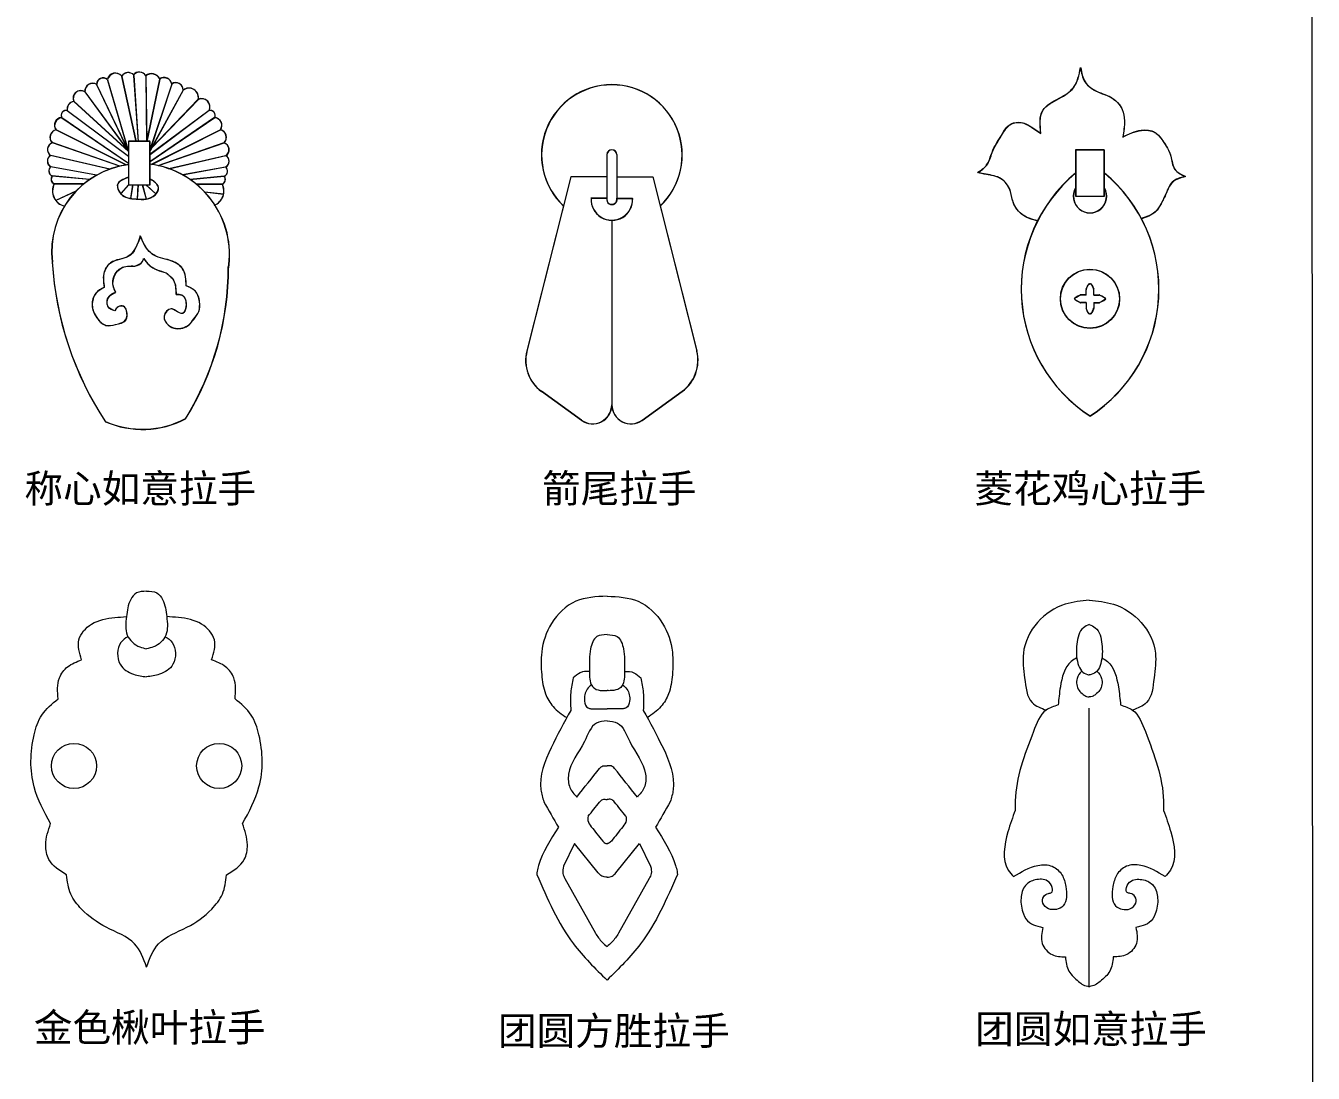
# Model space of a CAD drawing. Header units: millimetres. Extents: x -51923 to -51163, y -26833 to -26390.
# Drawn here: x -51299.8 to -51163.4, y -26721.9 to -26610.8 of the extents above; entities that cross this region are included whole.
import ezdxf

# ---------------------------------------------------------------- set-up
doc = ezdxf.new("R2010")
doc.units = ezdxf.units.MM
doc.header["$LTSCALE"] = 0.35
doc.styles.add('样式 1', font='simhei.ttf')

msp = doc.modelspace()

# ---------------------------------------------------------------- linework, layer by layer
at = {"lineweight": 5}
msp.add_line((-51163.64, -26389.6), (-51163.36, -26832.91), dxfattribs=at)
at = {"lineweight": 13}
for p, q in [((-51291.12, -26616.58), (-51288.91, -26624.16)), ((-51291.11, -26616.6), (-51288.89, -26624.18)), ((-51289.63, -26616.2), (-51288.11, -26623.12)), ((-51289.61, -26616.22), (-51288.1, -26623.13)), ((-51288.35, -26616.09), (-51287.88, -26623.12)), ((-51288.34, -26616.11), (-51287.86, -26623.13)), ((-51287.07, -26616.17), (-51286.98, -26623.12)), ((-51287.05, -26616.18), (-51286.96, -26623.13)), ((-51285.6, -26616.48), (-51286.98, -26623.12)), ((-51285.59, -26616.5), (-51286.96, -26623.13)), ((-51293.53, -26617.82), (-51288.91, -26624.13)), ((-51293.52, -26617.83), (-51288.89, -26624.15)), ((-51292.28, -26617.04), (-51288.91, -26624.13)), ((-51292.27, -26617.06), (-51288.89, -26624.15)), ((-51284.31, -26617.01), (-51286.62, -26623.97)), ((-51283.11, -26617.66), (-51286.62, -26624.08)), ((-51284.3, -26617.02), (-51286.61, -26623.98)), ((-51283.1, -26617.67), (-51286.61, -26624.09)), ((-51294.69, -26618.84), (-51288.91, -26624.13)), ((-51294.68, -26618.86), (-51288.89, -26624.15)), ((-51281.51, -26618.61), (-51286.46, -26623.78)), ((-51281.49, -26618.63), (-51286.45, -26623.8)), ((-51295.97, -26620.56), (-51288.91, -26625.39)), ((-51295.96, -26620.58), (-51288.89, -26625.4)), ((-51295.4, -26619.82), (-51288.91, -26624.66)), ((-51295.38, -26619.83), (-51288.89, -26624.67)), ((-51280.36, -26619.82), (-51286.62, -26624.49)), ((-51279.78, -26620.56), (-51286.62, -26625.24)), ((-51280.34, -26619.83), (-51286.61, -26624.51)), ((-51279.76, -26620.58), (-51286.61, -26625.25)), ((-51289.17, -26625.58), (-51296.59, -26621.86)), ((-51289.15, -26625.59), (-51296.57, -26621.88)), ((-51286.45, -26625.51), (-51279.17, -26621.86)), ((-51286.44, -26625.53), (-51279.15, -26621.88)), ((-51289.83, -26625.71), (-51296.98, -26623.22)), ((-51289.82, -26625.72), (-51296.96, -26623.24)), ((-51286.62, -26623.08), (-51288.91, -26623.08)), ((-51288.91, -26623.08), (-51288.91, -26627.69)), ((-51286.61, -26623.1), (-51288.89, -26623.1)), ((-51288.89, -26623.1), (-51288.89, -26627.71)), ((-51286.62, -26627.69), (-51286.62, -26623.08)), ((-51286.61, -26627.71), (-51286.61, -26623.1)), ((-51285.74, -26625.64), (-51278.77, -26623.22)), ((-51285.72, -26625.66), (-51278.76, -26623.24)), ((-51290.9, -26626.02), (-51297.15, -26624.57)), ((-51290.88, -26626.04), (-51297.13, -26624.59)), ((-51286.6, -26623.91), (-51286.62, -26623.93)), ((-51286.59, -26623.93), (-51286.61, -26623.95)), ((-51284.62, -26625.97), (-51278.61, -26624.57)), ((-51284.61, -26625.98), (-51278.59, -26624.59)), ((-51238.22, -26624.48), (-51238.22, -26629.1)), ((-51238.2, -26624.5), (-51238.2, -26629.13)), ((-51237.17, -26624.48), (-51237.17, -26629.1)), ((-51237.15, -26624.5), (-51237.15, -26629.13)), ((-51185.5, -26623.99), (-51188.55, -26623.99)), ((-51188.55, -26623.99), (-51188.55, -26628.89)), ((-51185.48, -26624.01), (-51188.53, -26624.01)), ((-51188.53, -26624.01), (-51188.53, -26628.91)), ((-51185.5, -26628.89), (-51185.5, -26623.99)), ((-51185.48, -26628.91), (-51185.48, -26624.01)), ((-51292.29, -26626.66), (-51297.12, -26625.77)), ((-51292.28, -26626.68), (-51297.11, -26625.79)), ((-51283.19, -26626.61), (-51278.63, -26625.77)), ((-51283.18, -26626.63), (-51278.61, -26625.79)), ((-51293.03, -26627.12), (-51296.98, -26626.75)), ((-51293.02, -26627.14), (-51296.97, -26626.77)), ((-51293.65, -26627.59), (-51296.77, -26627.59)), ((-51293.63, -26627.61), (-51296.76, -26627.61)), ((-51288.89, -26627.69), (-51289.69, -26628.61)), ((-51288.87, -26627.71), (-51289.68, -26628.62)), ((-51288.91, -26627.69), (-51286.62, -26627.69)), ((-51288.89, -26627.71), (-51286.61, -26627.71)), ((-51288.46, -26627.69), (-51288.68, -26629.13)), ((-51288.45, -26627.71), (-51288.67, -26629.15)), ((-51287.9, -26627.69), (-51287.98, -26629.2)), ((-51287.88, -26627.71), (-51287.96, -26629.22)), ((-51287.43, -26627.69), (-51287.02, -26629.19)), ((-51287.41, -26627.71), (-51287.01, -26629.2)), ((-51287.05, -26627.69), (-51286, -26628.65)), ((-51287.03, -26627.71), (-51285.98, -26628.67)), ((-51282.41, -26627.1), (-51278.77, -26626.75)), ((-51282.39, -26627.11), (-51278.75, -26626.77)), ((-51281.75, -26627.59), (-51278.98, -26627.59)), ((-51281.73, -26627.61), (-51278.96, -26627.61)), ((-51242.03, -26626.83), (-51246.69, -26645.3)), ((-51242.01, -26626.85), (-51246.68, -26645.32)), ((-51238.22, -26626.83), (-51242.03, -26626.83)), ((-51238.2, -26626.85), (-51242.01, -26626.85)), ((-51237.17, -26626.83), (-51233.35, -26626.83)), ((-51237.15, -26626.85), (-51233.33, -26626.85)), ((-51233.35, -26626.83), (-51228.69, -26645.3)), ((-51233.33, -26626.85), (-51228.67, -26645.32)), ((-51294.46, -26628.35), (-51296.61, -26629.35)), ((-51294.45, -26628.37), (-51296.59, -26629.36)), ((-51278.83, -26628.69), (-51280.82, -26628.46)), ((-51278.82, -26628.7), (-51280.8, -26628.48)), ((-51238.22, -26629.1), (-51239.89, -26629.1)), ((-51238.2, -26629.13), (-51239.87, -26629.13)), ((-51237.17, -26629.1), (-51235.49, -26629.1)), ((-51237.15, -26629.13), (-51235.47, -26629.13)), ((-51188.55, -26628.89), (-51185.5, -26628.89)), ((-51188.53, -26628.91), (-51185.48, -26628.91)), ((-51237.69, -26631.44), (-51237.69, -26651)), ((-51237.67, -26631.46), (-51237.67, -26651.02)), ((-51187.43, -26639.36), (-51188, -26639.36)), ((-51187.41, -26639.38), (-51187.98, -26639.38)), ((-51187.43, -26639.36), (-51187.43, -26638.79)), ((-51187.41, -26639.38), (-51187.41, -26638.81)), ((-51186.62, -26639.36), (-51186.62, -26638.79)), ((-51186.62, -26639.36), (-51186.06, -26639.36)), ((-51186.6, -26639.38), (-51186.6, -26638.81)), ((-51186.6, -26639.38), (-51186.04, -26639.38)), ((-51187.43, -26640.17), (-51188, -26640.17)), ((-51187.41, -26640.19), (-51187.98, -26640.19)), ((-51187.43, -26640.17), (-51187.43, -26640.73)), ((-51187.41, -26640.19), (-51187.41, -26640.75)), ((-51186.62, -26640.17), (-51186.06, -26640.17)), ((-51186.62, -26640.17), (-51186.62, -26640.73)), ((-51186.6, -26640.19), (-51186.04, -26640.19)), ((-51186.6, -26640.19), (-51186.6, -26640.75)), ((-51240.9, -26652.64), (-51245.14, -26649.58)), ((-51240.88, -26652.66), (-51245.12, -26649.6)), ((-51234.48, -26652.64), (-51230.24, -26649.58)), ((-51234.46, -26652.66), (-51230.22, -26649.6)), ((-51239.89, -26683.22), (-51238.19, -26683.22)), ((-51236.49, -26683.22), (-51238.19, -26683.22)), ((-51187.09, -26712.69), (-51187.09, -26683.18))]:
    msp.add_line(p, q, dxfattribs=at)
for points in [[(-51239.13, -26700.62), (-51241.64, -26697.52), (-51242.81, -26699.92)], [(-51237.25, -26700.62), (-51234.74, -26697.52), (-51233.57, -26699.92)], [(-51242.65, -26701.23), (-51239.42, -26707.02)], [(-51233.73, -26701.23), (-51236.96, -26707.02)]]:
    msp.add_lwpolyline(points, dxfattribs=at)
for centre, radius in [((-51187.03, -26639.76), 3.13), ((-51187.01, -26639.78), 3.13), ((-51294.67, -26689.29), 2.39), ((-51279.29, -26689.29), 2.39)]:
    msp.add_circle(centre, radius, dxfattribs=at)
for centre, radius, start, end in [((-51291.59, -26617.05), 0.697, 48.5311, 177.5213), ((-51291.57, -26617.07), 0.697, 48.5311, 177.5213), ((-51290.29, -26616.71), 0.862, 39.9987, 167.3008), ((-51290.27, -26616.73), 0.862, 39.9987, 167.3008), ((-51288.94, -26616.6), 0.811, 42.8422, 147.1424), ((-51288.93, -26616.61), 0.811, 42.8422, 147.1424), ((-51287.75, -26616.52), 0.788, 30.6838, 141.7002), ((-51287.73, -26616.54), 0.788, 30.6838, 141.7002), ((-51286.46, -26616.87), 0.963, 26.8847, 128.8227), ((-51286.45, -26616.89), 0.963, 26.8847, 128.8227), ((-51285.16, -26617.18), 0.867, 12.4481, 120.7453), ((-51285.15, -26617.2), 0.867, 12.4481, 120.7453), ((-51283.88, -26617.62), 0.764, 357.913, 124.4433), ((-51283.87, -26617.64), 0.764, 357.913, 124.4433), ((-51293.96, -26618.5), 0.807, 58.0515, 204.9005), ((-51293.95, -26618.52), 0.807, 58.0515, 204.9005), ((-51292.68, -26617.77), 0.85, 61.6959, 181.8833), ((-51292.67, -26617.79), 0.85, 61.6959, 181.8833), ((-51282.49, -26618.43), 0.996, 349.5476, 128.8748), ((-51282.47, -26618.45), 0.996, 349.5476, 128.8748), ((-51237.69, -26624.52), 7.45, 313.4327, 226.5673), ((-51237.67, -26624.54), 7.45, 313.4327, 226.5673), ((-51294.57, -26619.67), 0.837, 98.3889, 190.1304), ((-51294.56, -26619.69), 0.837, 98.3889, 190.1304), ((-51281.17, -26619.44), 0.895, 335.2121, 112.2508), ((-51281.15, -26619.46), 0.895, 335.2121, 112.2508), ((-51295.92, -26621.38), 0.822, 93.9628, 215.6572), ((-51295.9, -26621.4), 0.822, 93.9628, 215.6572), ((-51295.51, -26620.32), 0.521, 77.1514, 207.1009), ((-51295.5, -26620.34), 0.521, 77.1514, 207.1009), ((-51280.24, -26620.32), 0.521, 332.8991, 102.8486), ((-51280.23, -26620.34), 0.521, 332.8991, 102.8486), ((-51279.83, -26621.38), 0.822, 324.3428, 86.0372), ((-51279.82, -26621.4), 0.822, 324.3428, 86.0372), ((-51296.41, -26622.65), 0.805, 102.3642, 225.5449), ((-51296.4, -26622.66), 0.805, 102.3642, 225.5449), ((-51279.34, -26622.65), 0.805, 314.4551, 77.6358), ((-51279.32, -26622.66), 0.805, 314.4551, 77.6358), ((-51296.73, -26623.94), 0.756, 108.7042, 237.0126), ((-51296.72, -26623.95), 0.756, 108.7042, 237.0126), ((-51279, -26623.95), 0.756, 302.9874, 71.2958), ((-51278.99, -26623.97), 0.756, 302.9874, 71.2958), ((-51296.82, -26625.16), 0.675, 118.5704, 243.5497), ((-51296.81, -26625.18), 0.675, 118.5704, 243.5497), ((-51278.91, -26625.18), 0.675, 296.4503, 61.4296), ((-51278.9, -26625.2), 0.675, 296.4503, 61.4296), ((-51237.69, -26624.5), 0.526, 3.0544, 176.9456), ((-51237.67, -26624.52), 0.526, 3.0544, 176.9456), ((-51296.75, -26626.22), 0.584, 129.8062, 246.3606), ((-51296.74, -26626.23), 0.584, 129.8062, 246.3606), ((-51287.72, -26634.79), 9.32, 97.3373, 186.6541), ((-51287.7, -26634.8), 9.32, 97.3373, 186.6541), ((-51287.88, -26635.09), 9.68, 350.826, 82.5604), ((-51287.86, -26635.1), 9.68, 350.826, 82.5604), ((-51278.99, -26626.23), 0.584, 293.6394, 50.1938), ((-51278.97, -26626.25), 0.584, 293.6394, 50.1938), ((-51296.54, -26627.09), 0.558, 143.3835, 244.6839), ((-51296.52, -26627.1), 0.558, 143.3835, 244.6839), ((-51295.32, -26628.34), 1.64, 152.8753, 257.3472), ((-51295.3, -26628.35), 1.64, 152.8753, 257.3472), ((-51280.43, -26628.34), 1.64, 292.4684, 27.1247), ((-51280.42, -26628.35), 1.64, 292.4684, 27.1247), ((-51279.2, -26627.1), 0.558, 295.3161, 36.6165), ((-51279.19, -26627.12), 0.558, 295.3161, 36.6165), ((-51178.28, -26638.75), 16.03, 129.839, 236.9776), ((-51178.27, -26638.77), 16.03, 129.839, 236.9776), ((-51195.75, -26638.75), 16.03, 303.0224, 50.161), ((-51195.74, -26638.77), 16.03, 303.0224, 50.161), ((-51237.69, -26629.24), 2.2, 176.5989, 3.4011), ((-51237.67, -26629.26), 2.2, 176.5989, 3.4011), ((-51237.69, -26629.22), 0.539, 167.1327, 12.8673), ((-51237.67, -26629.25), 0.539, 167.1327, 12.8673), ((-51187.03, -26628.89), 1.76, 149.8364, 30.1636), ((-51187.01, -26628.91), 1.76, 149.8364, 30.1636), ((-51262.42, -26633.77), 34.62, 183.4773, 213.3741), ((-51262.41, -26633.78), 34.62, 183.4773, 213.3741), ((-51308.79, -26636.47), 30.47, 328.3013, 0.1595), ((-51308.77, -26636.48), 30.47, 328.3013, 0.1595), ((-51187.23, -26638.79), 0.203, 156.2102, 180), ((-51186.83, -26638.79), 0.203, 0, 23.7898), ((-51188, -26639.56), 0.203, 90, 113.7898), ((-51187.98, -26639.58), 0.203, 90, 113.7898), ((-51187.21, -26638.81), 0.203, 156.2102, 180), ((-51186.81, -26638.81), 0.203, 0, 23.7898), ((-51186.06, -26639.56), 0.203, 66.2102, 90), ((-51186.04, -26639.58), 0.203, 66.2102, 90), ((-51188, -26639.97), 0.203, 246.2102, 270), ((-51187.98, -26639.99), 0.203, 246.2102, 270), ((-51187.23, -26640.73), 0.203, 180, 203.7898), ((-51187.21, -26640.75), 0.203, 180, 203.7898), ((-51186.83, -26640.73), 0.203, 336.2102, 0), ((-51186.81, -26640.75), 0.203, 336.2102, 0), ((-51186.06, -26639.97), 0.203, 270, 293.7898), ((-51186.04, -26639.99), 0.203, 270, 293.7898), ((-51242.77, -26646.29), 4.05, 165.8355, 234.0939), ((-51242.75, -26646.32), 4.05, 165.8355, 234.0939), ((-51232.61, -26646.29), 4.05, 305.9061, 14.1645), ((-51232.6, -26646.32), 4.05, 305.9061, 14.1645), ((-51239.72, -26651), 2.02, 234.0939, 0), ((-51239.7, -26651.02), 2.02, 234.0939, 0), ((-51235.67, -26651), 2.02, 180, 305.9061), ((-51235.65, -26651.02), 2.02, 180, 305.9061), ((-51287.42, -26643.81), 9.79, 246.3534, 297.7596), ((-51287.41, -26643.83), 9.79, 246.3534, 297.7596)]:
    msp.add_arc(centre, radius, start, end, dxfattribs=at)
for points in [[(-51192.24, -26622.22), (-51192.03, -26619.8), (-51190.29, -26618.51), (-51188.78, -26617.38), (-51188.02, -26615.26)], [(-51192.22, -26622.24), (-51192.01, -26619.82), (-51190.27, -26618.53), (-51188.76, -26617.4), (-51188, -26615.28)], [(-51188.02, -26615.26), (-51187.56, -26616.76), (-51186.18, -26617.83), (-51184.99, -26618.31), (-51184.09, -26618.97), (-51183.61, -26619.69), (-51183.37, -26620.88), (-51183.55, -26622.61)], [(-51188, -26615.28), (-51187.54, -26616.78), (-51186.17, -26617.85), (-51184.97, -26618.33), (-51184.07, -26618.99), (-51183.6, -26619.71), (-51183.36, -26620.9), (-51183.54, -26622.63)], [(-51198.92, -26626.38), (-51197.97, -26625.58), (-51197.4, -26624.25), (-51196.41, -26622.45), (-51195.36, -26621.22), (-51194.32, -26621.08), (-51193.09, -26621.65), (-51192.24, -26622.22)], [(-51198.9, -26626.4), (-51197.95, -26625.6), (-51197.38, -26624.27), (-51196.39, -26622.47), (-51195.35, -26621.24), (-51194.3, -26621.1), (-51193.07, -26621.67), (-51192.22, -26622.24)], [(-51183.55, -26622.61), (-51181.58, -26621.9), (-51180.14, -26622.13), (-51179.31, -26623.03), (-51178.47, -26624.64), (-51178.05, -26626.02), (-51176.92, -26626.8)], [(-51183.54, -26622.63), (-51181.56, -26621.92), (-51180.13, -26622.16), (-51179.29, -26623.05), (-51178.45, -26624.66), (-51178.03, -26626.04), (-51176.9, -26626.82)], [(-51192.58, -26631.51), (-51194.09, -26630.92), (-51195.17, -26629.5), (-51195.51, -26628.23), (-51196.45, -26627.04), (-51198.02, -26626.57), (-51198.92, -26626.38)], [(-51192.57, -26631.53), (-51194.07, -26630.94), (-51195.16, -26629.52), (-51195.49, -26628.25), (-51196.43, -26627.06), (-51198, -26626.59), (-51198.9, -26626.4)], [(-51288.91, -26626.88), (-51290.08, -26627.72), (-51289.71, -26628.64), (-51288.1, -26629.19), (-51286.1, -26628.76), (-51285.73, -26627.96), (-51286.19, -26627.35), (-51286.62, -26627.07)], [(-51288.89, -26626.9), (-51290.06, -26627.73), (-51289.69, -26628.66), (-51288.09, -26629.21), (-51286.08, -26628.78), (-51285.71, -26627.98), (-51286.18, -26627.36), (-51286.61, -26627.09)], [(-51176.92, -26626.8), (-51178.3, -26627.41), (-51178.96, -26628.58), (-51179.49, -26629.67), (-51180.12, -26630.56), (-51181.58, -26631.27)], [(-51176.9, -26626.82), (-51178.28, -26627.43), (-51178.94, -26628.6), (-51179.47, -26629.69), (-51180.1, -26630.58), (-51181.56, -26631.29)], [(-51287.65, -26633.11), (-51288.96, -26635.28), (-51290.79, -26635.96), (-51291.47, -26636.91), (-51291.47, -26638.54)], [(-51287.63, -26633.13), (-51288.94, -26635.3), (-51290.78, -26635.98), (-51291.46, -26636.93), (-51291.46, -26638.56)], [(-51282.79, -26638.39), (-51283.16, -26636.59), (-51284.24, -26635.79), (-51286.22, -26635.13), (-51286.69, -26634.76), (-51287.65, -26633.11)], [(-51282.78, -26638.41), (-51283.14, -26636.61), (-51284.23, -26635.81), (-51286.21, -26635.15), (-51286.68, -26634.77), (-51287.63, -26633.13)], [(-51288.24, -26636.3), (-51287.41, -26635.81), (-51287.29, -26635.49)], [(-51288.23, -26636.31), (-51287.4, -26635.83), (-51287.28, -26635.51)], [(-51287.29, -26635.49), (-51286.71, -26636.19), (-51284.92, -26637.01)], [(-51287.28, -26635.51), (-51286.7, -26636.21), (-51284.91, -26637.03)], [(-51290.26, -26639.07), (-51290.56, -26638.14), (-51289.68, -26636.51), (-51288.24, -26636.3)], [(-51290.24, -26639.09), (-51290.54, -26638.16), (-51289.67, -26636.53), (-51288.23, -26636.31)], [(-51284.92, -26637.01), (-51284.14, -26637.81), (-51283.87, -26639.28)], [(-51284.91, -26637.03), (-51284.12, -26637.82), (-51283.85, -26639.3)], [(-51291.47, -26638.54), (-51292.36, -26639.18), (-51292.75, -26640.43), (-51292.25, -26641.78), (-51291.29, -26642.58), (-51290.28, -26642.5), (-51289.2, -26642.02), (-51289.12, -26641.01), (-51289.43, -26640.56), (-51289.99, -26640.61), (-51290.36, -26641.04)], [(-51291.46, -26638.56), (-51292.34, -26639.2), (-51292.74, -26640.44), (-51292.23, -26641.8), (-51291.28, -26642.59), (-51290.27, -26642.51), (-51289.18, -26642.04), (-51289.1, -26641.03), (-51289.42, -26640.58), (-51289.98, -26640.63), (-51290.35, -26641.05)], [(-51283.87, -26639.28), (-51283.25, -26639.37), (-51282.81, -26640.6), (-51283.16, -26641.32), (-51283.89, -26641.04), (-51284.39, -26640.83), (-51285.12, -26641.61), (-51284.68, -26642.55), (-51283.91, -26642.9), (-51282.5, -26642.52), (-51282, -26641.93), (-51281.46, -26641.11), (-51281.38, -26640.07), (-51281.85, -26638.93), (-51282.79, -26638.39)], [(-51283.85, -26639.3), (-51283.23, -26639.39), (-51282.8, -26640.62), (-51283.15, -26641.33), (-51283.88, -26641.05), (-51284.37, -26640.85), (-51285.11, -26641.62), (-51284.66, -26642.57), (-51283.9, -26642.92), (-51282.48, -26642.54), (-51281.98, -26641.95), (-51281.45, -26641.12), (-51281.36, -26640.09), (-51281.83, -26638.94), (-51282.78, -26638.41)], [(-51290.36, -26641.04), (-51291.03, -26640.65), (-51290.97, -26639.53), (-51290.26, -26639.07)], [(-51290.35, -26641.05), (-51291.02, -26640.66), (-51290.95, -26639.55), (-51290.24, -26639.09)], [(-51286.99, -26670.78), (-51288.04, -26670.95), (-51288.66, -26671.65), (-51289.11, -26673.46), (-51289.02, -26675.42), (-51287.7, -26676.68), (-51286.98, -26676.86)], [(-51286.99, -26670.78), (-51285.91, -26670.95), (-51285.29, -26671.65), (-51284.85, -26673.46), (-51284.94, -26675.42), (-51286.25, -26676.68), (-51286.98, -26676.86)], [(-51238.19, -26671.3), (-51241.5, -26671.84), (-51244.08, -26674.19), (-51245.11, -26677.22), (-51245.11, -26679.63), (-51244.71, -26681.63), (-51243.9, -26683), (-51242.46, -26684.17)], [(-51238.19, -26671.3), (-51234.88, -26671.84), (-51232.3, -26674.19), (-51231.27, -26677.22), (-51231.27, -26679.63), (-51231.67, -26681.63), (-51232.48, -26683), (-51233.92, -26684.17)], [(-51187.09, -26671.71), (-51189.64, -26672.15), (-51192.58, -26674.07), (-51194.08, -26677.34), (-51193.94, -26679.96), (-51193.14, -26682.58), (-51191.65, -26683.37)], [(-51187.09, -26671.71), (-51184.53, -26672.15), (-51181.59, -26674.07), (-51180.09, -26677.34), (-51180.23, -26679.96), (-51181.03, -26682.58), (-51182.52, -26683.37)], [(-51293.86, -26678.04), (-51294.15, -26675.92), (-51292.81, -26674.26), (-51290.35, -26673.56), (-51289.11, -26673.46)], [(-51280.09, -26678.04), (-51279.8, -26675.92), (-51281.15, -26674.26), (-51283.6, -26673.56), (-51284.85, -26673.46)], [(-51296.35, -26682.18), (-51296.22, -26679.96), (-51295.35, -26678.79), (-51293.86, -26678.04)], [(-51277.61, -26682.18), (-51277.73, -26679.96), (-51278.6, -26678.79), (-51280.09, -26678.04)], [(-51241.78, -26679.96), (-51242.03, -26681.52), (-51242.03, -26683.4)], [(-51234.6, -26679.96), (-51234.35, -26681.52), (-51234.35, -26683.4)], [(-51297.15, -26695.41), (-51298.89, -26691.52), (-51298.89, -26685.99), (-51298.07, -26683.9), (-51296.35, -26682.18)], [(-51276.81, -26695.41), (-51275.07, -26691.52), (-51275.07, -26685.99), (-51275.89, -26683.9), (-51277.61, -26682.18)], [(-51242.03, -26683.4), (-51244.12, -26687.38), (-51245.2, -26691.82), (-51244.89, -26693.09)], [(-51234.35, -26683.4), (-51232.26, -26687.38), (-51231.18, -26691.82), (-51231.49, -26693.09)], [(-51190.39, -26682.83), (-51191.65, -26683.37), (-51193.02, -26685.65), (-51194.94, -26693), (-51194.94, -26694)], [(-51183.78, -26682.83), (-51182.52, -26683.37), (-51181.15, -26685.65), (-51179.23, -26693), (-51179.23, -26694)], [(-51238.19, -26684.5), (-51239.29, -26684.74), (-51240.59, -26686.71), (-51242.27, -26690.17), (-51242.12, -26691.59), (-51241.4, -26692.59)], [(-51238.19, -26684.5), (-51237.09, -26684.74), (-51235.79, -26686.71), (-51234.11, -26690.17), (-51234.26, -26691.59), (-51234.98, -26692.59)], [(-51241.4, -26692.59), (-51238.98, -26689.55)], [(-51238.98, -26689.55), (-51238.63, -26689.29), (-51238.19, -26689.29)], [(-51237.4, -26689.55), (-51237.75, -26689.29), (-51238.19, -26689.29)], [(-51234.98, -26692.59), (-51237.4, -26689.55)], [(-51244.89, -26693.09), (-51243.34, -26695.79)], [(-51238.98, -26693.12), (-51238.63, -26692.85), (-51238.19, -26692.85)], [(-51237.4, -26693.12), (-51237.75, -26692.85), (-51238.19, -26692.85)], [(-51231.49, -26693.09), (-51233.04, -26695.79)], [(-51240.19, -26694.63), (-51240.22, -26695.07), (-51239.86, -26695.73)], [(-51236.19, -26694.63), (-51236.16, -26695.07), (-51236.52, -26695.73)], [(-51194.94, -26694), (-51195.71, -26696.28), (-51195.68, -26700.33), (-51195.12, -26701.02)], [(-51179.23, -26694), (-51178.46, -26696.28), (-51178.5, -26700.33), (-51179.06, -26701.02)], [(-51295.46, -26700.84), (-51297.32, -26699.21), (-51297.67, -26697.66), (-51297.15, -26695.41)], [(-51278.5, -26700.84), (-51276.63, -26699.21), (-51276.29, -26697.66), (-51276.81, -26695.41)], [(-51243.34, -26695.79), (-51245.45, -26699.86), (-51245.61, -26700.43)], [(-51233.04, -26695.79), (-51230.93, -26699.86), (-51230.77, -26700.43)], [(-51242.81, -26699.92), (-51242.87, -26700.69), (-51242.65, -26701.23)], [(-51233.57, -26699.92), (-51233.51, -26700.69), (-51233.73, -26701.23)], [(-51195.12, -26701.02), (-51192.54, -26699.84), (-51191.01, -26699.93), (-51189.99, -26700.84), (-51189.58, -26702.07), (-51189.87, -26704.12), (-51191.4, -26704.44), (-51192.01, -26703.83), (-51191.92, -26703.13), (-51191.42, -26702.8), (-51191.1, -26702.72), (-51191.01, -26702.19), (-51191.51, -26701.49), (-51192.83, -26701.37), (-51193.86, -26701.96), (-51194.32, -26703.31), (-51194.07, -26704.98), (-51193.43, -26705.9), (-51192.54, -26706.27), (-51192.02, -26706.42)], [(-51179.06, -26701.02), (-51181.63, -26699.84), (-51183.16, -26699.93), (-51184.18, -26700.84), (-51184.59, -26702.07), (-51184.3, -26704.12), (-51182.78, -26704.44), (-51182.16, -26703.83), (-51182.25, -26703.13), (-51182.75, -26702.8), (-51183.07, -26702.72), (-51183.16, -26702.19), (-51182.66, -26701.49), (-51181.34, -26701.37), (-51180.31, -26701.96), (-51179.85, -26703.31), (-51180.11, -26704.98), (-51180.74, -26705.9), (-51181.63, -26706.27), (-51182.15, -26706.42)], [(-51286.98, -26710.62), (-51288.25, -26708.15), (-51291.26, -26706.39), (-51293.87, -26704.46), (-51295, -26702.88), (-51295.46, -26700.84)], [(-51286.98, -26710.62), (-51285.71, -26708.15), (-51282.7, -26706.39), (-51280.08, -26704.46), (-51278.95, -26702.88), (-51278.5, -26700.84)], [(-51245.61, -26700.43), (-51245.64, -26700.79)], [(-51245.64, -26700.79), (-51241.75, -26708.14), (-51238.19, -26712)], [(-51238.19, -26701.08), (-51238.74, -26700.96), (-51239.13, -26700.62)], [(-51238.19, -26701.08), (-51237.64, -26700.96), (-51237.25, -26700.62)], [(-51230.74, -26700.79), (-51234.63, -26708.14), (-51238.19, -26712)], [(-51230.77, -26700.43), (-51230.74, -26700.79)], [(-51192.02, -26706.42), (-51192.07, -26708.1), (-51191.04, -26709.29), (-51189.62, -26709.52)], [(-51182.15, -26706.42), (-51182.1, -26708.1), (-51183.13, -26709.29), (-51184.55, -26709.52)], [(-51239.42, -26707.02), (-51238.71, -26707.97), (-51238.19, -26708.43)], [(-51236.96, -26707.02), (-51237.67, -26707.97), (-51238.19, -26708.43)], [(-51189.62, -26709.52), (-51189.25, -26711.04), (-51188.22, -26712.14), (-51187.74, -26712.49), (-51187.09, -26712.69)], [(-51184.55, -26709.52), (-51184.92, -26711.04), (-51185.95, -26712.14), (-51186.44, -26712.49), (-51187.09, -26712.69)]]:
    msp.add_spline(points, degree=3, dxfattribs=at)
for points in [[(-51187.42, -26638.71), (-51187.29, -26638.42), (-51187.03, -26637.86), (-51186.77, -26638.42), (-51186.64, -26638.71)], [(-51187.4, -26638.73), (-51187.27, -26638.44), (-51187.01, -26637.88), (-51186.75, -26638.44), (-51186.62, -26638.73)], [(-51188.08, -26640.15), (-51188.37, -26640.02), (-51188.94, -26639.76), (-51188.37, -26639.5), (-51188.08, -26639.38)], [(-51188.06, -26640.17), (-51188.35, -26640.04), (-51188.92, -26639.78), (-51188.35, -26639.52), (-51188.06, -26639.4)], [(-51185.98, -26639.38), (-51185.68, -26639.5), (-51185.12, -26639.76), (-51185.68, -26640.02), (-51185.98, -26640.15)], [(-51185.96, -26639.4), (-51185.66, -26639.52), (-51185.1, -26639.78), (-51185.66, -26640.04), (-51185.96, -26640.17)], [(-51186.64, -26640.81), (-51186.77, -26641.11), (-51187.03, -26641.67), (-51187.29, -26641.11), (-51187.42, -26640.81)], [(-51186.62, -26640.84), (-51186.75, -26641.13), (-51187.01, -26641.69), (-51187.27, -26641.13), (-51187.4, -26640.84)], [(-51240.19, -26694.63), (-51239.79, -26694.13), (-51239.38, -26693.62), (-51238.98, -26693.12)], [(-51236.19, -26694.63), (-51236.59, -26694.13), (-51237, -26693.62), (-51237.4, -26693.12)], [(-51239.86, -26695.73), (-51239.46, -26696.24), (-51239.06, -26696.75), (-51238.65, -26697.25)], [(-51236.52, -26695.73), (-51236.92, -26696.24), (-51237.32, -26696.75), (-51237.73, -26697.25)]]:
    msp.add_open_spline(points, degree=3, dxfattribs=at)
for points, knots in [([(-51238.19, -26675.36), (-51238.58, -26675.38), (-51239.5, -26675.43), (-51240.12, -26677.19), (-51240.01, -26678.84), (-51240.1, -26680.35), (-51239.5, -26681.21), (-51238.79, -26681.31), (-51238.31, -26681.3), (-51238.18, -26681.29)], [0, 0, 0, 0, 0.0253246, 0.0593828, 0.1099852, 0.1470238, 0.1590568, 0.1791926, 0.1911031, 0.1911031, 0.1911031, 0.1911031]), ([(-51238.19, -26675.36), (-51237.8, -26675.38), (-51236.88, -26675.43), (-51236.26, -26677.19), (-51236.37, -26678.84), (-51236.28, -26680.35), (-51236.88, -26681.21), (-51237.59, -26681.31), (-51238.07, -26681.32), (-51238.18, -26681.29)], [0, 0, 0, 0, 0.0253246, 0.0593828, 0.1099852, 0.1470238, 0.1590568, 0.1791926, 0.1911031, 0.1911031, 0.1911031, 0.1911031]), ([(-51187.09, -26674.3), (-51187.31, -26674.4), (-51188.12, -26674.75), (-51188.52, -26676.49), (-51188.47, -26678.04), (-51188.01, -26679.23), (-51187.46, -26679.57), (-51187.16, -26679.64), (-51187.09, -26679.65)], [0, 0, 0, 0, 0.0167066, 0.0599028, 0.1077644, 0.1278494, 0.1448675, 0.1497701, 0.1497701, 0.1497701, 0.1497701]), ([(-51187.09, -26674.3), (-51186.86, -26674.4), (-51186.05, -26674.75), (-51185.65, -26676.49), (-51185.7, -26678.04), (-51186.16, -26679.23), (-51186.71, -26679.57), (-51187.02, -26679.64), (-51187.09, -26679.65)], [0, 0, 0, 0, 0.0167066, 0.0599028, 0.1077644, 0.1278494, 0.1448675, 0.1497701, 0.1497701, 0.1497701, 0.1497701]), ([(-51288.95, -26675.59), (-51289.24, -26675.75), (-51290.12, -26676.4), (-51290.19, -26678.6), (-51288.49, -26679.65), (-51287.44, -26679.79), (-51286.98, -26679.83)], [0.0187503, 0.0187503, 0.0187503, 0.0187503, 0.0419451, 0.0952765, 0.1363038, 0.1687862, 0.1687862, 0.1687862, 0.1687862]), ([(-51285.01, -26675.59), (-51284.71, -26675.75), (-51283.84, -26676.4), (-51283.77, -26678.6), (-51285.47, -26679.65), (-51286.51, -26679.79), (-51286.98, -26679.83)], [0.0187503, 0.0187503, 0.0187503, 0.0187503, 0.0419451, 0.0952765, 0.1363038, 0.1687862, 0.1687862, 0.1687862, 0.1687862]), ([(-51188.42, -26677.84), (-51188.63, -26677.96), (-51189.66, -26678.58), (-51190.18, -26680.62), (-51190.33, -26682.2), (-51190.39, -26682.83)], [0.0083611, 0.0083611, 0.0083611, 0.0083611, 0.0249855, 0.0922524, 0.137539, 0.137539, 0.137539, 0.137539]), ([(-51185.76, -26677.84), (-51185.54, -26677.96), (-51184.51, -26678.58), (-51183.99, -26680.62), (-51183.84, -26682.2), (-51183.78, -26682.83)], [0.0083611, 0.0083611, 0.0083611, 0.0083611, 0.0249855, 0.0922524, 0.137539, 0.137539, 0.137539, 0.137539]), ([(-51240.05, -26679.27), (-51240.4, -26679.26), (-51241.05, -26679.3), (-51241.54, -26679.75), (-51241.78, -26679.96)], [0.00822372, 0.00822372, 0.00822372, 0.00822372, 0.03145318, 0.05295889, 0.05295889, 0.05295889, 0.05295889]), ([(-51236.33, -26679.27), (-51235.98, -26679.26), (-51235.33, -26679.3), (-51234.84, -26679.75), (-51234.6, -26679.96)], [0.00822372, 0.00822372, 0.00822372, 0.00822372, 0.03145318, 0.05295889, 0.05295889, 0.05295889, 0.05295889]), ([(-51187.89, -26679.23), (-51188.11, -26679.47), (-51188.56, -26680.06), (-51188.38, -26681.17), (-51187.8, -26681.68), (-51187.42, -26681.93), (-51187.19, -26681.96), (-51187.09, -26681.96)], [0.00722462, 0.00722462, 0.00722462, 0.00722462, 0.02885769, 0.05860938, 0.07295642, 0.0824513, 0.08941395, 0.08941395, 0.08941395, 0.08941395]), ([(-51186.28, -26679.23), (-51186.07, -26679.47), (-51185.61, -26680.06), (-51185.79, -26681.17), (-51186.37, -26681.68), (-51186.75, -26681.93), (-51186.99, -26681.96), (-51187.09, -26681.96)], [0.00722462, 0.00722462, 0.00722462, 0.00722462, 0.02885769, 0.05860938, 0.07295642, 0.0824513, 0.08941395, 0.08941395, 0.08941395, 0.08941395]), ([(-51239.83, -26680.7), (-51240.01, -26680.83), (-51240.49, -26681.27), (-51240.7, -26682.23), (-51240.39, -26683.14), (-51240, -26683.21), (-51239.89, -26683.22)], [0.00956312, 0.00956312, 0.00956312, 0.00956312, 0.02471415, 0.05504978, 0.07359595, 0.08110563, 0.08110563, 0.08110563, 0.08110563]), ([(-51236.55, -26680.7), (-51236.37, -26680.83), (-51235.89, -26681.27), (-51235.68, -26682.23), (-51235.99, -26683.14), (-51236.38, -26683.21), (-51236.49, -26683.22)], [0.00956312, 0.00956312, 0.00956312, 0.00956312, 0.02471415, 0.05504978, 0.07359595, 0.08110563, 0.08110563, 0.08110563, 0.08110563]), ([(-51238.65, -26697.25), (-51238.54, -26697.36), (-51238.4, -26697.5), (-51238.23, -26697.53), (-51238.19, -26697.54)], [0, 0, 0, 0, 0.01010724, 0.01293362, 0.01293362, 0.01293362, 0.01293362]), ([(-51237.73, -26697.25), (-51237.84, -26697.36), (-51237.98, -26697.5), (-51238.15, -26697.53), (-51238.19, -26697.54)], [0, 0, 0, 0, 0.01010724, 0.01293362, 0.01293362, 0.01293362, 0.01293362])]:
    msp.add_open_spline(points, degree=3, knots=knots, dxfattribs=at)

# ---------------------------------------------------------------- texts
at = {"lineweight": 9, "char_height": 3, "width": 203.6821, "attachment_point": 1, "style": '样式 1'}
for s, insert in [('{\\fSimSun|b0|i0|c134|p2;\\C0;称心如意拉手}', (-51299.92, -26658.38)), ('{\\fSimSun|b0|i0|c134|p2;\\C0;箭尾拉手}', (-51245.08, -26658.38)), ('{\\fSimSun|b0|i0|c134|p2;\\C0;菱花鸡心拉手}', (-51199.26, -26658.38)), ('{\\fSimSun|b0|i0|c134|p2;\\C0;金色楸叶拉手}', (-51298.92, -26715.51)), ('{\\fSimSun|b0|i0|c134|p2;\\C0;团圆方胜拉手}', (-51249.75, -26715.87)), ('{\\fSimSun|b0|i0|c134|p2;\\C0;团圆如意拉手}', (-51199.18, -26715.67))]:
    msp.add_mtext(s, dxfattribs=dict(at, insert=insert))

doc.saveas('drawing.dxf')
